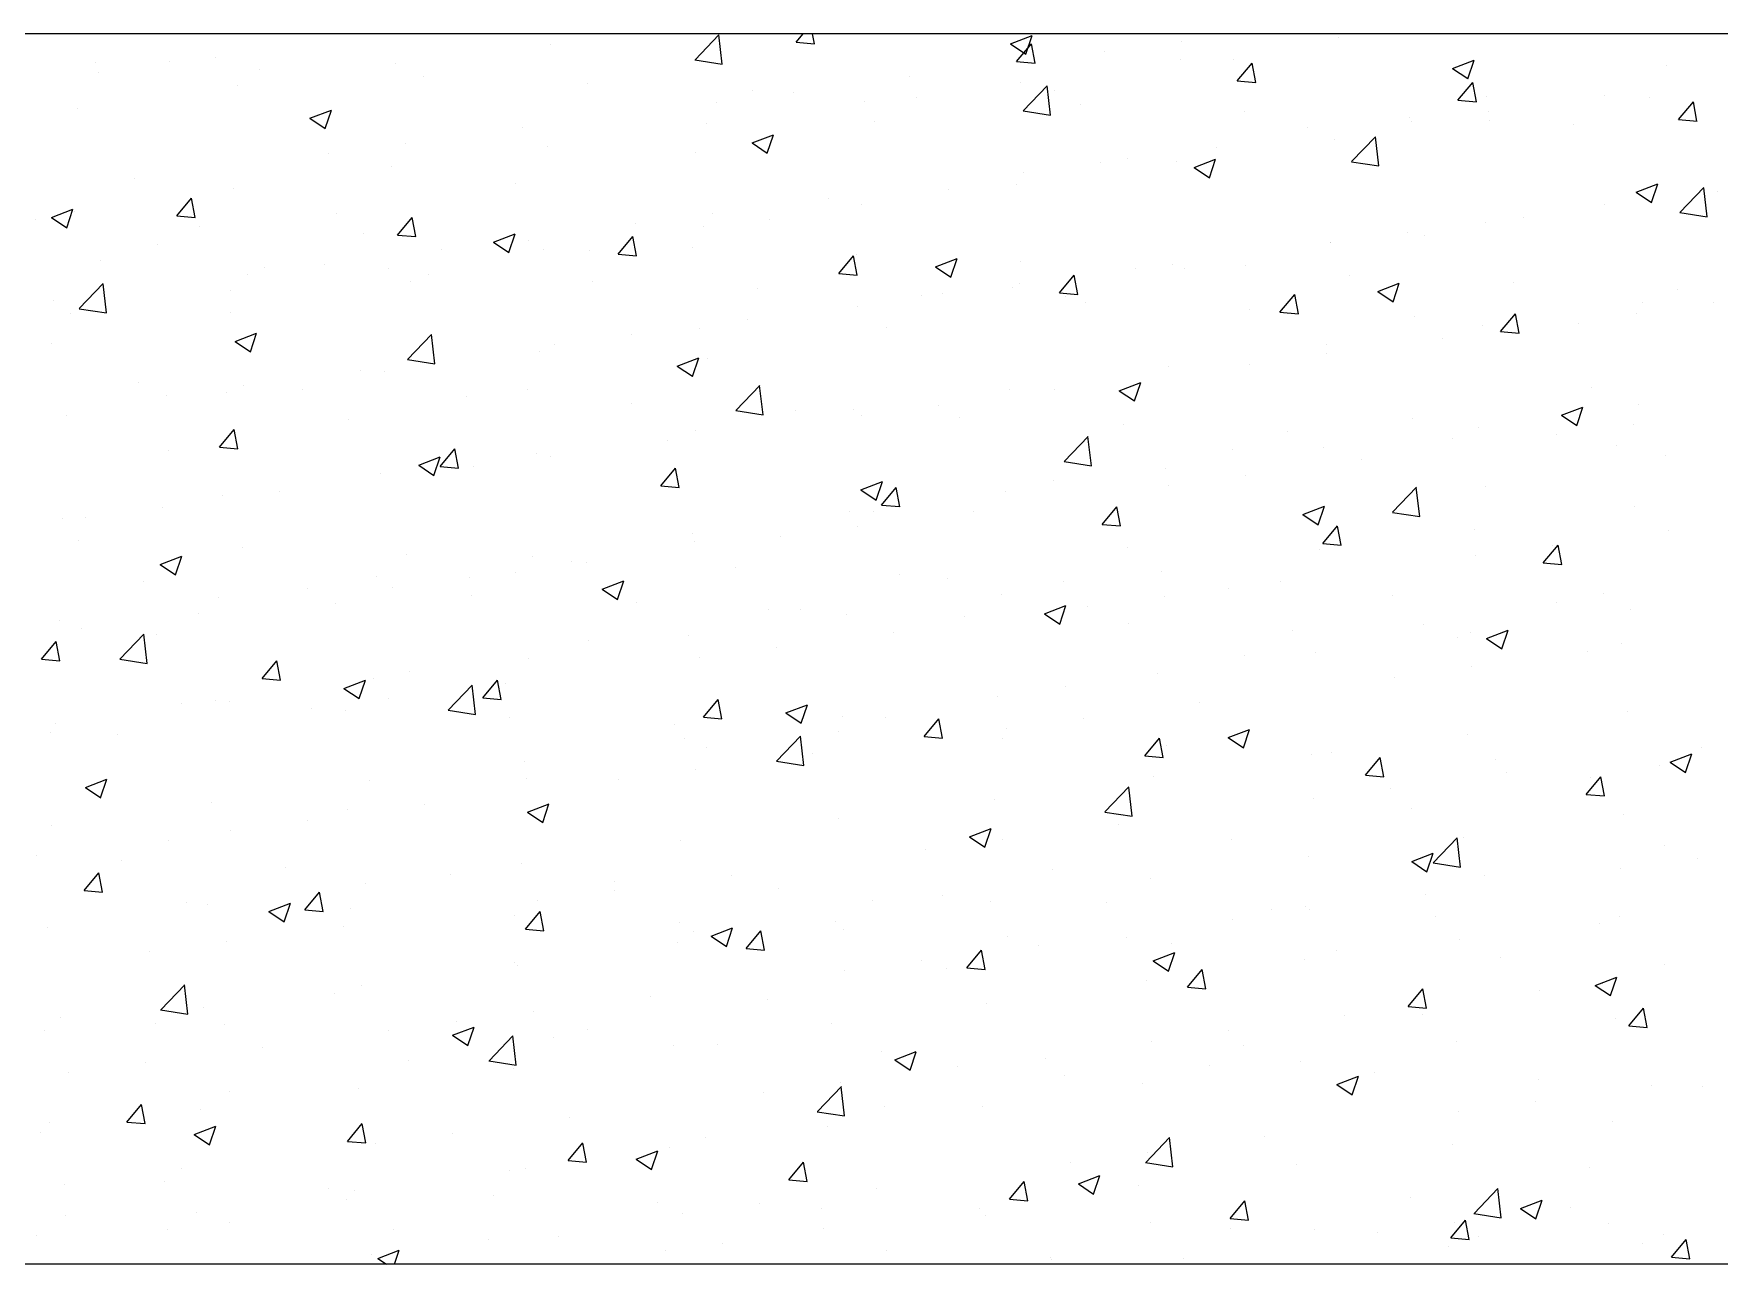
# Model space of a CAD drawing. Header units: millimetres. Extents: x 331487 to 517269, y 198509 to 399936.
# Drawn here: x 425634 to 426182, y 339696 to 340096 of the extents above; entities that cross this region are included whole.
import ezdxf

# ---------------------------------------------------------------- set-up
doc = ezdxf.new("R2010")
doc.units = ezdxf.units.MM
doc.header["$MEASUREMENT"] = 0
doc.layers.add('COLUMN', color=6, linetype='Continuous')

msp = doc.modelspace()

# ---------------------------------------------------------------- linework, layer by layer
at = {"layer": 'COLUMN'}
for p, q in [((448979.83, 340095.96), (420204.35, 340095.96)), ((448984.26, 339695.96), (420604.35, 339695.96))]:
    msp.add_line(p, q, dxfattribs=at)
at = {"layer": 'COLUMN', "color": 2, "linetype": 'Continuous'}
for p, q in [((425801.99, 340092.52), (425801.99, 340092.52)), ((425848.82, 340087.47), (425856.6, 340095.59)), ((425857.68, 340086.06), (425856.57, 340095.56)), ((425881.65, 340093.19), (425883.97, 340095.96)), ((425881.65, 340093.19), (425887.62, 340092.67)), ((425887.62, 340092.66), (425887.01, 340095.96)), ((425951.37, 340092.71), (425958.37, 340095.4)), ((425951.37, 340092.71), (425956.35, 340089.35)), ((425953.37, 340086.92), (425958.19, 340092.66)), ((425956.34, 340089.35), (425958.37, 340095.4)), ((425959.35, 340086.39), (425958.19, 340092.66)), ((426006.85, 340093.58), (426006.85, 340093.58)), ((426057.85, 340094.71), (426057.85, 340094.71)), ((425653.87, 340086.61), (425653.87, 340086.61)), ((425678.11, 340087.03), (425678.11, 340087.03)), ((425692.84, 340088.22), (425692.84, 340088.22)), ((425848.78, 340087.44), (425857.68, 340086.06)), ((425953.37, 340086.92), (425959.35, 340086.39)), ((425981.81, 340090.28), (425981.81, 340090.28)), ((426006.51, 340087.67), (426006.51, 340087.67)), ((426023.89, 340087.42), (426023.89, 340087.42)), ((426025.1, 340080.64), (426029.92, 340086.39)), ((426031.07, 340080.11), (426029.92, 340086.38)), ((426095.08, 340084.7), (426102.09, 340087.39)), ((426100.05, 340081.34), (426102.08, 340087.39)), ((425654.97, 340083.23), (425654.97, 340083.23)), ((425707.25, 340084.36), (425707.25, 340084.36)), ((425751.48, 340086.12), (425751.48, 340086.12)), ((425760.63, 340082.1), (425760.63, 340082.1)), ((425918.66, 340081.97), (425918.66, 340081.97)), ((426095.08, 340084.7), (426100.06, 340081.35)), ((426164.49, 340085.49), (426164.49, 340085.49)), ((425700.14, 340079.08), (425700.14, 340079.08)), ((425814.01, 340079.85), (425814.01, 340079.85)), ((425867.4, 340077.59), (425867.4, 340077.59)), ((425880.79, 340076.98), (425880.79, 340076.98)), ((425954.57, 340080.17), (425954.57, 340080.17)), ((425955.54, 340070.92), (425963.33, 340079.04)), ((425964.4, 340069.51), (425963.3, 340079.01)), ((425965.57, 340077.41), (425965.57, 340077.41)), ((426025.1, 340080.64), (426031.07, 340080.12)), ((426096.82, 340074.37), (426101.64, 340080.11)), ((426102.8, 340073.84), (426101.64, 340080.1)), ((426106.17, 340075.48), (426106.17, 340075.48)), ((426144.48, 340075.72), (426144.48, 340075.72)), ((425648.2, 340071.58), (425648.2, 340071.58)), ((425723.64, 340068.47), (425730.64, 340071.15)), ((425728.61, 340065.11), (425730.63, 340071.15)), ((425855.75, 340073.69), (425855.75, 340073.69)), ((425904.06, 340073.77), (425904.06, 340073.77)), ((425920.78, 340075.34), (425920.78, 340075.34)), ((425955.51, 340070.89), (425964.4, 340069.51)), ((425974.16, 340073.08), (425974.16, 340073.08)), ((426027.54, 340070.83), (426027.54, 340070.83)), ((426096.82, 340074.37), (426102.8, 340073.84)), ((426106.6, 340070.73), (426106.6, 340070.73)), ((426159.08, 340075.32), (426159.08, 340075.32)), ((426168.55, 340068.09), (426173.37, 340073.84)), ((426174.52, 340067.56), (426173.37, 340073.83)), ((425723.64, 340068.47), (425728.61, 340065.11)), ((425792.6, 340065.37), (425792.6, 340065.37)), ((425852.71, 340066.73), (425852.71, 340066.73)), ((425907.25, 340067.4), (425907.25, 340067.4)), ((426047.85, 340065.47), (426047.85, 340065.47)), ((426080.93, 340068.57), (426080.93, 340068.57)), ((426081.57, 340067.44), (426081.57, 340067.44)), ((426107.14, 340067.82), (426107.14, 340067.82)), ((426134.31, 340066.32), (426134.31, 340066.32)), ((426168.55, 340068.09), (426174.53, 340067.57)), ((425754.72, 340060.39), (425754.72, 340060.39)), ((425800.77, 340059.23), (425800.77, 340059.23)), ((425867.35, 340060.46), (425874.35, 340063.14)), ((425867.35, 340060.46), (425872.32, 340057.1)), ((425872.32, 340057.1), (425874.35, 340063.14)), ((426018.41, 340059.12), (426018.41, 340059.12)), ((426056.63, 340061.42), (426056.63, 340061.42)), ((426062.26, 340054.37), (426070.05, 340062.49)), ((426071.13, 340052.96), (426070.02, 340062.46)), ((425729.69, 340057.09), (425729.69, 340057.09)), ((425848.94, 340057.39), (425848.94, 340057.39)), ((425980.54, 340054.14), (425980.54, 340054.14)), ((425989.53, 340055.46), (425989.53, 340055.46)), ((426005.29, 340054.38), (426005.29, 340054.38)), ((426011.06, 340052.45), (426018.06, 340055.14)), ((426016.03, 340049.09), (426018.06, 340055.13)), ((426062.23, 340054.34), (426071.13, 340052.96)), ((425666.53, 340048.78), (425666.53, 340048.78)), ((425750.26, 340052.83), (425750.26, 340052.83)), ((425955.51, 340050.84), (425955.51, 340050.84)), ((426011.06, 340052.45), (426016.04, 340049.09)), ((425680.34, 340036.8), (425685.16, 340042.54)), ((425686.32, 340036.27), (425685.16, 340042.54)), ((425698.92, 340045.79), (425698.92, 340045.79)), ((425790.62, 340047.38), (425790.62, 340047.38)), ((425892.35, 340042.53), (425892.35, 340042.53)), ((425931.22, 340045.44), (425931.22, 340045.44)), ((425953.35, 340046.88), (425953.35, 340046.88)), ((426154.77, 340044.44), (426161.78, 340047.13)), ((426154.77, 340044.44), (426159.75, 340041.08)), ((426159.75, 340041.08), (426161.77, 340047.13)), ((426168.99, 340037.82), (426176.78, 340045.94)), ((426177.85, 340036.41), (426176.75, 340045.9)), ((426181.32, 340044.59), (426181.32, 340044.59)), ((425639.61, 340036.21), (425646.62, 340038.9)), ((425644.58, 340032.86), (425646.61, 340038.9)), ((425646.98, 340038.29), (425646.98, 340038.29)), ((425732.3, 340037.37), (425732.3, 340037.37)), ((425854.48, 340037.54), (425854.48, 340037.54)), ((425902.84, 340040.48), (425902.84, 340040.48)), ((426144.36, 340040.48), (426144.36, 340040.48)), ((426157.87, 340042.03), (426157.87, 340042.03)), ((426168.96, 340037.79), (426177.85, 340036.41)), ((425634.39, 340035.52), (425634.39, 340035.52)), ((425639.61, 340036.21), (425644.59, 340032.86)), ((425680.34, 340036.8), (425686.32, 340036.27)), ((425687.78, 340033.26), (425687.78, 340033.26)), ((425752.07, 340030.52), (425756.89, 340036.27)), ((425758.04, 340029.99), (425756.89, 340036.26)), ((425829.44, 340034.25), (425829.44, 340034.25)), ((425851.5, 340033.44), (425851.5, 340033.44)), ((425872.9, 340035.43), (425872.9, 340035.43)), ((426105.93, 340034.53), (426105.93, 340034.53)), ((426118.17, 340036.28), (426118.17, 340036.28)), ((425673.98, 340027.36), (425673.98, 340027.36)), ((425741.16, 340031), (425741.16, 340031)), ((425752.07, 340030.52), (425758.05, 340030)), ((425783.33, 340028.2), (425790.33, 340030.89)), ((425783.33, 340028.2), (425788.3, 340024.85)), ((425788.3, 340024.85), (425790.32, 340030.89)), ((425794.54, 340028.75), (425794.54, 340028.75)), ((425823.79, 340024.25), (425828.62, 340029.99)), ((425829.77, 340023.72), (425828.61, 340029.99)), ((425847.92, 340026.49), (425847.92, 340026.49)), ((426055.26, 340028), (426055.26, 340028)), ((426055.42, 340028.13), (426055.42, 340028.13)), ((426080.3, 340031.29), (426080.3, 340031.29)), ((426086.04, 340030.47), (426086.04, 340030.47)), ((425655.48, 340022.08), (425655.48, 340022.08)), ((425728.42, 340020.95), (425728.42, 340020.95)), ((425766.29, 340025.93), (425766.29, 340025.93)), ((425799.56, 340025.94), (425799.56, 340025.94)), ((425814.58, 340025.42), (425814.58, 340025.42)), ((425823.79, 340024.25), (425829.77, 340023.72)), ((425895.52, 340017.97), (425900.34, 340023.72)), ((425901.5, 340017.44), (425900.34, 340023.71)), ((425901.31, 340024.24), (425901.31, 340024.24)), ((425927.04, 340020.19), (425934.04, 340022.88)), ((425932.01, 340016.84), (425934.04, 340022.88)), ((425954.69, 340021.98), (425954.69, 340021.98)), ((426004.07, 340021.09), (426004.07, 340021.09)), ((425703.38, 340017.65), (425703.38, 340017.65)), ((425708.86, 340019.83), (425708.86, 340019.83)), ((425749.05, 340019.54), (425749.05, 340019.54)), ((425756.26, 340015.41), (425756.26, 340015.41)), ((425762.24, 340017.57), (425762.24, 340017.57)), ((425815.63, 340015.32), (425815.63, 340015.32)), ((425895.52, 340017.97), (425901.5, 340017.45)), ((425927.04, 340020.19), (425932.01, 340016.84)), ((425967.25, 340011.7), (425972.07, 340017.44)), ((425973.22, 340011.17), (425972.07, 340017.44)), ((425992.11, 340019.68), (425992.11, 340019.68)), ((426008.07, 340019.73), (426008.07, 340019.73)), ((426027.73, 340020.46), (426027.73, 340020.46)), ((426061.45, 340017.47), (426061.45, 340017.47)), ((426114.83, 340015.22), (426114.83, 340015.22)), ((425648.63, 340006.61), (425656.41, 340014.73)), ((425657.49, 340005.2), (425656.38, 340014.7)), ((425697.7, 340012.5), (425697.7, 340012.5)), ((425869.01, 340013.06), (425869.01, 340013.06)), ((425922.39, 340010.81), (425922.39, 340010.81)), ((425929.2, 340011.4), (425929.2, 340011.4)), ((425952.13, 340013.59), (425952.13, 340013.59)), ((425954.23, 340014.7), (425954.23, 340014.7)), ((425967.25, 340011.7), (425973.22, 340011.17)), ((425969.41, 340010.45), (425969.41, 340010.45)), ((426038.97, 340005.42), (426043.79, 340011.17)), ((426044.95, 340004.89), (426043.79, 340011.16)), ((426070.75, 340012.19), (426077.75, 340014.87)), ((426070.75, 340012.19), (426075.73, 340008.83)), ((426075.72, 340008.83), (426077.75, 340014.87)), ((426168.22, 340012.96), (426168.22, 340012.96)), ((425640.23, 340009.34), (425640.23, 340009.34)), ((425645.76, 340005), (425645.76, 340005)), ((425648.59, 340006.58), (425657.49, 340005.2)), ((425697.94, 340005.4), (425697.94, 340005.4)), ((425901.62, 340007.19), (425901.62, 340007.19)), ((425975.77, 340008.55), (425975.77, 340008.55)), ((426029.16, 340006.29), (426029.16, 340006.29)), ((426038.97, 340005.42), (426044.95, 340004.9)), ((426110.7, 339999.15), (426115.52, 340004.89)), ((426116.67, 339998.62), (426115.52, 340004.89)), ((426155.02, 340005.15), (426155.02, 340005.15)), ((426156.65, 340008.74), (426156.65, 340008.74)), ((426180.05, 340008.45), (426180.05, 340008.45)), ((425850.28, 340000.15), (425850.28, 340000.15)), ((425866.04, 340003.09), (425866.04, 340003.09)), ((425911.09, 340000.44), (425911.09, 340000.44)), ((426082.54, 340004.04), (426082.54, 340004.04)), ((426104.71, 340001.24), (426104.71, 340001.24)), ((426110.7, 339999.15), (426116.68, 339998.62)), ((426135.92, 340001.78), (426135.92, 340001.78)), ((425639.62, 339995.39), (425639.62, 339995.39)), ((425699.3, 339995.95), (425706.31, 339998.64)), ((425699.3, 339995.95), (425704.28, 339992.59)), ((425704.28, 339992.59), (425706.3, 339998.64)), ((425755.35, 339990.06), (425763.14, 339998.18)), ((425764.21, 339988.65), (425763.11, 339998.15)), ((425803.14, 339994.8), (425803.14, 339994.8)), ((425828.17, 339998.1), (425828.17, 339998.1)), ((426054.2, 339994.84), (426054.2, 339994.84)), ((426091.86, 339996.84), (426091.86, 339996.84)), ((425755.32, 339990.03), (425764.21, 339988.65)), ((425798.34, 339992.65), (425798.34, 339992.65)), ((425843.02, 339987.94), (425850.02, 339990.63)), ((425843.02, 339987.94), (425847.99, 339984.59)), ((425847.99, 339984.58), (425850.02, 339990.63)), ((425852.77, 339990.43), (425852.77, 339990.43)), ((426002.86, 339987.8), (426002.86, 339987.8)), ((426028.96, 339988.56), (426028.96, 339988.56)), ((426053.99, 339991.85), (426053.99, 339991.85)), ((425667.88, 339982.43), (425667.88, 339982.43)), ((425739.98, 339986.49), (425739.98, 339986.49)), ((425747.83, 339986.25), (425747.83, 339986.25)), ((425986.73, 339979.93), (425993.73, 339982.62)), ((425991.7, 339976.58), (425993.73, 339982.62)), ((425677.08, 339978.21), (425677.08, 339978.21)), ((425696.49, 339979.21), (425696.49, 339979.21)), ((425702.11, 339981.5), (425702.11, 339981.5)), ((425721.26, 339980.17), (425721.26, 339980.17)), ((425774.65, 339977.92), (425774.65, 339977.92)), ((425794.45, 339980.42), (425794.45, 339980.42)), ((425862.07, 339973.51), (425869.86, 339981.63)), ((425870.94, 339972.1), (425869.83, 339981.6)), ((425950.92, 339980.3), (425950.92, 339980.3)), ((425965.8, 339980.24), (425965.8, 339980.24)), ((425986.73, 339979.93), (425991.7, 339976.58)), ((426140.23, 339980.81), (426140.23, 339980.81)), ((425644.55, 339971.71), (425644.55, 339971.71)), ((425828.03, 339975.66), (425828.03, 339975.66)), ((425862.04, 339973.48), (425870.94, 339972.1)), ((425881.41, 339973.41), (425881.41, 339973.41)), ((425900.41, 339973.9), (425900.41, 339973.9)), ((425902.89, 339971.96), (425902.89, 339971.96)), ((425927.93, 339975.26), (425927.93, 339975.26)), ((426130.44, 339971.92), (426137.44, 339974.61)), ((426130.44, 339971.92), (426135.42, 339968.57)), ((426135.41, 339968.57), (426137.44, 339974.61)), ((426155.43, 339975.45), (426155.43, 339975.45)), ((425694.22, 339961.58), (425699.04, 339967.32)), ((425700.19, 339961.05), (425699.04, 339967.32)), ((425736.13, 339970.41), (425736.13, 339970.41)), ((425849.06, 339966.86), (425849.06, 339966.86)), ((425934.79, 339971.15), (425934.79, 339971.15)), ((425988.18, 339968.9), (425988.18, 339968.9)), ((426041.56, 339966.64), (426041.56, 339966.64)), ((426081.92, 339970.8), (426081.92, 339970.8)), ((426103.5, 339967.96), (426103.5, 339967.96)), ((426153.74, 339969.01), (426153.74, 339969.01)), ((425677.81, 339960.4), (425677.81, 339960.4)), ((425694.22, 339961.58), (425700.19, 339961.06)), ((425765.94, 339955.3), (425770.76, 339961.05)), ((425771.92, 339954.77), (425770.76, 339961.04)), ((425839.74, 339963.65), (425839.74, 339963.65)), ((425968.8, 339956.96), (425976.59, 339965.08)), ((425977.66, 339955.55), (425976.56, 339965.04)), ((426023.6, 339960.79), (426023.6, 339960.79)), ((426052.99, 339961.55), (426052.99, 339961.55)), ((426094.94, 339964.38), (426094.94, 339964.38)), ((426128.71, 339965.71), (426128.71, 339965.71)), ((426148.32, 339962.13), (426148.32, 339962.13)), ((425758.99, 339955.69), (425766, 339958.38)), ((425758.99, 339955.69), (425763.97, 339952.33)), ((425763.97, 339952.33), (425765.99, 339958.37)), ((425765.94, 339955.3), (425771.92, 339954.78)), ((425776.83, 339955.36), (425776.83, 339955.36)), ((425797.13, 339959.36), (425797.13, 339959.36)), ((425801.86, 339958.66), (425801.86, 339958.66)), ((425968.77, 339956.93), (425977.66, 339955.55)), ((426065.56, 339957.4), (426065.56, 339957.4)), ((426164.2, 339958.86), (426164.2, 339958.86)), ((425746.62, 339952.96), (425746.62, 339952.96)), ((425837.67, 339949.03), (425842.49, 339954.77)), ((425843.64, 339948.5), (425842.49, 339954.77)), ((425902.71, 339947.68), (425909.71, 339950.37)), ((425907.68, 339944.32), (425909.71, 339950.37)), ((425965.28, 339950.78), (425965.28, 339950.78)), ((426001.64, 339954.51), (426001.64, 339954.51)), ((426027.68, 339952.41), (426027.68, 339952.41)), ((425695.27, 339945.92), (425695.27, 339945.92)), ((425713.68, 339947.05), (425713.68, 339947.05)), ((425837.67, 339949.03), (425843.65, 339948.5)), ((425902.71, 339947.68), (425907.68, 339944.32)), ((425909.4, 339942.75), (425914.22, 339948.5)), ((425915.37, 339942.22), (425914.21, 339948.49)), ((425949.7, 339947.01), (425949.7, 339947.01)), ((426002.65, 339949.12), (426002.65, 339949.12)), ((426075.52, 339940.41), (426083.31, 339948.52)), ((426084.38, 339939), (426083.28, 339948.49)), ((426105.88, 339948.85), (426105.88, 339948.85)), ((425643.33, 339938.42), (425643.33, 339938.42)), ((425650.77, 339938.77), (425650.77, 339938.77)), ((425675.8, 339942.06), (425675.8, 339942.06)), ((425899.19, 339940.61), (425899.19, 339940.61)), ((425906.96, 339940.77), (425906.96, 339940.77)), ((425909.4, 339942.75), (425915.37, 339942.23)), ((425939.49, 339940.8), (425939.49, 339940.8)), ((425981.12, 339936.48), (425985.94, 339942.22)), ((425987.1, 339935.95), (425985.94, 339942.22)), ((426046.42, 339939.67), (426053.42, 339942.36)), ((426046.42, 339939.67), (426051.4, 339936.32)), ((426047.56, 339938.84), (426047.56, 339938.84)), ((426051.39, 339936.31), (426053.42, 339942.36)), ((426075.49, 339940.37), (426084.38, 339938.99)), ((426154.22, 339942.16), (426154.22, 339942.16)), ((425847.85, 339933.57), (425847.85, 339933.57)), ((425901.62, 339935.81), (425901.62, 339935.81)), ((425981.12, 339936.48), (425987.1, 339935.95)), ((426052.85, 339930.2), (426057.67, 339935.95)), ((426058.82, 339929.67), (426057.67, 339935.94)), ((426102.28, 339934.67), (426102.28, 339934.67)), ((426165.31, 339934.55), (426165.31, 339934.55)), ((425648.41, 339931.33), (425648.41, 339931.33)), ((425701.79, 339929.07), (425701.79, 339929.07)), ((425848.64, 339930.76), (425848.64, 339930.76)), ((425876.59, 339932.52), (425876.59, 339932.52)), ((425989.24, 339928.83), (425989.24, 339928.83)), ((426051.77, 339928.26), (426051.77, 339928.26)), ((426052.85, 339930.2), (426058.82, 339929.68)), ((426124.57, 339923.93), (426129.39, 339929.67)), ((426127.44, 339929.57), (426127.44, 339929.57)), ((426130.55, 339923.4), (426129.39, 339929.67)), ((425674.97, 339923.44), (425681.97, 339926.12)), ((425674.97, 339923.44), (425679.95, 339920.08)), ((425679.94, 339920.08), (425681.97, 339926.12)), ((425755.17, 339926.82), (425755.17, 339926.82)), ((425795.91, 339926.07), (425795.91, 339926.07)), ((425808.55, 339924.56), (425808.55, 339924.56)), ((425813.43, 339924.2), (425813.43, 339924.2)), ((425861.94, 339922.31), (425861.94, 339922.31)), ((426102.4, 339926.27), (426102.4, 339926.27)), ((426124.57, 339923.93), (426130.55, 339923.4)), ((425669.49, 339917.9), (425669.49, 339917.9)), ((425745.4, 339919.67), (425745.4, 339919.67)), ((425775.56, 339919.22), (425775.56, 339919.22)), ((425790.32, 339920.75), (425790.32, 339920.75)), ((425818.69, 339915.43), (425825.69, 339918.11)), ((425823.66, 339912.07), (425825.68, 339918.11)), ((425915.32, 339920.05), (425915.32, 339920.05)), ((425930.92, 339918.82), (425930.92, 339918.82)), ((425968.7, 339917.8), (425968.7, 339917.8)), ((426000.43, 339921.22), (426000.43, 339921.22)), ((426039.25, 339917.96), (426039.25, 339917.96)), ((425694.06, 339912.63), (425694.06, 339912.63)), ((425722.88, 339915.64), (425722.88, 339915.64)), ((425750.52, 339915.92), (425750.52, 339915.92)), ((425776.26, 339913.39), (425776.26, 339913.39)), ((425818.69, 339915.43), (425823.66, 339912.07)), ((425829.64, 339911.13), (425829.64, 339911.13)), ((425948.49, 339913.73), (425948.49, 339913.73)), ((426001.38, 339912.97), (426001.38, 339912.97)), ((426022.08, 339915.54), (426022.08, 339915.54)), ((426075.47, 339913.29), (426075.47, 339913.29)), ((426128.85, 339911.03), (426128.85, 339911.03)), ((426144.07, 339913.85), (426144.07, 339913.85)), ((425687.37, 339907.61), (425687.37, 339907.61)), ((425732, 339910.74), (425732, 339910.74)), ((425872.6, 339908.81), (425872.6, 339908.81)), ((425883.02, 339908.87), (425883.02, 339908.87)), ((425897.98, 339907.32), (425897.98, 339907.32)), ((425936.4, 339906.62), (425936.4, 339906.62)), ((425962.4, 339907.42), (425969.4, 339910.11)), ((425962.4, 339907.42), (425967.37, 339904.06)), ((425967.37, 339904.06), (425969.4, 339910.1)), ((425976.34, 339909.67), (425976.34, 339909.67)), ((426153, 339908.87), (426153, 339908.87)), ((425642.12, 339905.13), (425642.12, 339905.13)), ((425649.5, 339902.62), (425649.5, 339902.62)), ((425661.88, 339892.65), (425669.67, 339900.77)), ((425670.75, 339891.24), (425669.64, 339900.74)), ((425673.69, 339900.73), (425673.69, 339900.73)), ((425846.63, 339900.28), (425846.63, 339900.28)), ((425913.19, 339901.36), (425913.19, 339901.36)), ((425989.79, 339904.36), (425989.79, 339904.36)), ((426043.17, 339902.11), (426043.17, 339902.11)), ((426085.75, 339903.84), (426085.75, 339903.84)), ((426101.06, 339901.38), (426101.06, 339901.38)), ((426106.11, 339899.41), (426113.11, 339902.1)), ((426111.08, 339896.05), (426113.11, 339902.1)), ((425636.37, 339892.63), (425641.19, 339898.38)), ((425642.34, 339892.11), (425641.19, 339898.37)), ((425814.28, 339898.79), (425814.28, 339898.79)), ((425875.31, 339896.37), (425875.31, 339896.37)), ((426050.55, 339894.97), (426050.55, 339894.97)), ((426096.55, 339899.85), (426096.55, 339899.85)), ((426106.11, 339899.41), (426111.09, 339896.05)), ((426139, 339895.11), (426139, 339895.11)), ((426149.93, 339897.6), (426149.93, 339897.6)), ((425636.37, 339892.63), (425642.34, 339892.11)), ((425661.85, 339892.62), (425670.75, 339891.24)), ((425708.09, 339886.36), (425712.91, 339892.1)), ((425714.07, 339885.83), (425712.91, 339892.1)), ((425794.69, 339892.78), (425794.69, 339892.78)), ((425850.28, 339893.08), (425850.28, 339893.08)), ((426027.43, 339893.83), (426027.43, 339893.83)), ((426101.13, 339890.13), (426101.13, 339890.13)), ((425708.09, 339886.36), (425714.07, 339885.84)), ((425734.66, 339883.17), (425741.67, 339885.86)), ((425739.63, 339879.82), (425741.66, 339885.86)), ((425744.18, 339886.38), (425744.18, 339886.38)), ((425755.97, 339888.78), (425755.97, 339888.78)), ((425768.61, 339876.1), (425776.4, 339884.22)), ((425777.47, 339874.69), (425776.36, 339884.18)), ((425779.82, 339880.08), (425784.64, 339885.83)), ((425785.79, 339879.56), (425784.64, 339885.82)), ((425787.12, 339884.76), (425787.12, 339884.76)), ((425969.11, 339883.82), (425969.11, 339883.82)), ((425999.21, 339887.93), (425999.21, 339887.93)), ((426076.1, 339886.83), (426076.1, 339886.83)), ((425681.9, 339878.24), (425681.9, 339878.24)), ((425692.84, 339879.34), (425692.84, 339879.34)), ((425697.65, 339878.77), (425697.65, 339878.77)), ((425734.66, 339883.17), (425739.64, 339879.82)), ((425749.25, 339879.78), (425749.25, 339879.78)), ((425779.82, 339880.08), (425785.8, 339879.56)), ((425851.54, 339873.81), (425856.37, 339879.55)), ((425857.52, 339873.28), (425856.36, 339879.55)), ((425947.27, 339880.44), (425947.27, 339880.44)), ((426012.94, 339878.51), (426012.94, 339878.51)), ((425724.22, 339876.48), (425724.22, 339876.48)), ((425735.28, 339875.99), (425735.28, 339875.99)), ((425768.58, 339876.07), (425777.47, 339874.69)), ((425788.66, 339873.73), (425788.66, 339873.73)), ((425851.54, 339873.81), (425857.52, 339873.29)), ((425878.38, 339875.16), (425885.38, 339877.85)), ((425878.38, 339875.16), (425883.35, 339871.81)), ((425883.35, 339871.81), (425885.37, 339877.85)), ((425896.76, 339874.03), (425896.76, 339874.03)), ((425910.79, 339873.81), (425910.79, 339873.81)), ((425923.27, 339867.53), (425928.09, 339873.28)), ((425929.25, 339867), (425928.09, 339873.27)), ((425975.07, 339873.53), (425975.07, 339873.53)), ((426151.79, 339875.58), (426151.79, 339875.58)), ((425639.33, 339868.76), (425639.33, 339868.76)), ((425640.9, 339871.84), (425640.9, 339871.84)), ((425661.06, 339868.17), (425661.06, 339868.17)), ((425842.04, 339871.48), (425842.04, 339871.48)), ((425875.33, 339859.55), (425883.12, 339867.66)), ((425884.19, 339858.14), (425883.09, 339867.63)), ((425895.42, 339869.22), (425895.42, 339869.22)), ((425923.27, 339867.53), (425929.25, 339867.01)), ((425950.03, 339870.23), (425950.03, 339870.23)), ((426022.09, 339867.16), (426029.09, 339869.84)), ((426027.06, 339863.8), (426029.09, 339869.84)), ((426099.85, 339868.09), (426099.85, 339868.09)), ((425845.42, 339866.99), (425845.42, 339866.99)), ((425852.47, 339863.8), (425852.47, 339863.8)), ((425886.88, 339861.92), (425886.88, 339861.92)), ((425948.81, 339866.97), (425948.81, 339866.97)), ((425995, 339861.26), (425999.82, 339867)), ((426000.97, 339860.73), (425999.82, 339867)), ((426002.19, 339864.71), (426002.19, 339864.71)), ((426022.09, 339867.16), (426027.06, 339863.8)), ((426055.57, 339862.45), (426055.57, 339862.45)), ((426165.8, 339859.15), (426172.8, 339861.83)), ((426170.77, 339855.79), (426172.8, 339861.83)), ((426175.85, 339863.98), (426175.85, 339863.98)), ((425793.48, 339859.5), (425793.48, 339859.5)), ((425849.01, 339856.93), (425849.01, 339856.93)), ((425875.3, 339859.51), (425884.19, 339858.13)), ((425995, 339861.26), (426000.97, 339860.74)), ((426049.34, 339861.69), (426049.34, 339861.69)), ((426066.72, 339854.98), (426071.54, 339860.73)), ((426072.7, 339854.45), (426071.54, 339860.72)), ((426108.95, 339860.2), (426108.95, 339860.2)), ((426162.34, 339857.94), (426162.34, 339857.94)), ((426165.8, 339859.15), (426170.78, 339855.79)), ((425650.64, 339850.92), (425657.64, 339853.61)), ((425650.64, 339850.92), (425655.62, 339847.56)), ((425655.61, 339847.56), (425657.64, 339853.61)), ((425742.97, 339853.09), (425742.97, 339853.09)), ((425794.16, 339853.79), (425794.16, 339853.79)), ((425823.97, 339853.64), (425823.97, 339853.64)), ((425982.06, 339843), (425989.84, 339851.11)), ((425990.92, 339841.58), (425989.81, 339851.08)), ((425997.99, 339854.64), (425997.99, 339854.64)), ((426066.72, 339854.98), (426072.7, 339854.46)), ((426112.7, 339855.67), (426112.7, 339855.67)), ((426138.45, 339848.71), (426143.27, 339854.45)), ((426139.94, 339854.19), (426139.94, 339854.19)), ((426144.42, 339848.18), (426143.27, 339854.45)), ((425691.62, 339846.05), (425691.62, 339846.05)), ((425760.82, 339845.32), (425760.82, 339845.32)), ((425794.35, 339842.91), (425801.36, 339845.6)), ((425799.32, 339839.55), (425801.35, 339845.6)), ((425946.05, 339847.15), (425946.05, 339847.15)), ((426049.79, 339847.39), (426049.79, 339847.39)), ((426074.82, 339850.68), (426074.82, 339850.68)), ((426138.45, 339848.71), (426144.43, 339848.18)), ((425722.94, 339840.34), (425722.94, 339840.34)), ((425735.84, 339843.78), (425735.84, 339843.78)), ((425794.35, 339842.91), (425799.33, 339839.56)), ((425895.54, 339840.74), (425895.54, 339840.74)), ((425982.02, 339842.96), (425990.92, 339841.58)), ((426081.62, 339844.17), (426081.62, 339844.17)), ((426150.57, 339842.3), (426150.57, 339842.3)), ((425639.68, 339838.55), (425639.68, 339838.55)), ((425697.91, 339837.04), (425697.91, 339837.04)), ((425938.07, 339834.9), (425945.07, 339837.59)), ((425938.07, 339834.9), (425943.04, 339831.55)), ((425943.04, 339831.55), (425945.07, 339837.59)), ((425986.63, 339839.07), (425986.63, 339839.07)), ((426088.78, 339826.44), (426096.57, 339834.56)), ((426097.64, 339825.03), (426096.54, 339834.53)), ((426098.63, 339834.8), (426098.63, 339834.8)), ((425677.52, 339833.77), (425677.52, 339833.77)), ((425844.2, 339833.7), (425844.2, 339833.7)), ((425923.73, 339830.79), (425923.73, 339830.79)), ((425948.76, 339834.09), (425948.76, 339834.09)), ((426023.3, 339834.16), (426023.3, 339834.16)), ((426081.78, 339826.89), (426088.78, 339829.58)), ((426086.75, 339823.54), (426088.78, 339829.58)), ((426163.9, 339832.23), (426163.9, 339832.23)), ((425634.75, 339828.73), (425634.75, 339828.73)), ((425662.42, 339827.14), (425662.42, 339827.14)), ((425715.8, 339824.89), (425715.8, 339824.89)), ((425792.26, 339826.21), (425792.26, 339826.21)), ((425964.98, 339824.15), (425964.98, 339824.15)), ((426048.12, 339828.4), (426048.12, 339828.4)), ((426081.78, 339826.89), (426086.75, 339823.54)), ((426088.75, 339826.41), (426097.64, 339825.03)), ((426149.54, 339824.54), (426149.54, 339824.54)), ((426174.58, 339827.84), (426174.58, 339827.84)), ((425650.24, 339817.41), (425655.06, 339823.16)), ((425656.22, 339816.89), (425655.06, 339823.15)), ((425741.75, 339819.8), (425741.75, 339819.8)), ((425769.19, 339822.63), (425769.19, 339822.63)), ((425822.57, 339820.38), (425822.57, 339820.38)), ((425860.57, 339822.48), (425860.57, 339822.48)), ((425875.95, 339818.12), (425875.95, 339818.12)), ((425996.78, 339821.35), (425996.78, 339821.35)), ((426105.58, 339822.22), (426105.58, 339822.22)), ((425650.24, 339817.41), (425656.22, 339816.89)), ((425683.51, 339813.71), (425683.51, 339813.71)), ((425690.41, 339812.76), (425690.41, 339812.76)), ((425710.33, 339810.66), (425717.33, 339813.35)), ((425715.3, 339807.3), (425717.33, 339813.34)), ((425721.97, 339811.14), (425726.79, 339816.88)), ((425727.94, 339810.61), (425726.79, 339816.88)), ((425797.67, 339814.2), (425797.67, 339814.2)), ((425822.7, 339817.49), (425822.7, 339817.49)), ((425906.66, 339814.14), (425906.66, 339814.14)), ((425929.33, 339815.87), (425929.33, 339815.87)), ((425944.84, 339813.86), (425944.84, 339813.86)), ((425982.72, 339813.61), (425982.72, 339813.61)), ((426086.39, 339816.23), (426086.39, 339816.23)), ((425710.33, 339810.66), (425715.31, 339807.3)), ((425721.97, 339811.14), (425727.95, 339810.62)), ((425736.89, 339811.46), (425736.89, 339811.46)), ((425790.27, 339809.2), (425790.27, 339809.2)), ((425793.69, 339804.86), (425798.51, 339810.61)), ((425799.67, 339804.34), (425798.51, 339810.6)), ((425843.65, 339806.94), (425843.65, 339806.94)), ((425894.33, 339807.46), (425894.33, 339807.46)), ((426023.48, 339807.95), (426023.48, 339807.95)), ((426036.1, 339811.35), (426036.1, 339811.35)), ((426047.26, 339812.21), (426047.26, 339812.21)), ((426048.52, 339811.24), (426048.52, 339811.24)), ((426089.48, 339809.1), (426089.48, 339809.1)), ((426149.35, 339809.01), (426149.35, 339809.01)), ((425638.47, 339805.27), (425638.47, 339805.27)), ((425734.51, 339805.88), (425734.51, 339805.88)), ((425793.69, 339804.86), (425799.67, 339804.34)), ((425848.35, 339804.13), (425848.35, 339804.13)), ((425854.04, 339802.65), (425861.05, 339805.34)), ((425854.04, 339802.65), (425859.02, 339799.29)), ((425859.02, 339799.29), (425861.04, 339805.34)), ((425865.42, 339798.59), (425870.24, 339804.33)), ((425871.39, 339798.06), (425870.24, 339804.33)), ((425897.04, 339804.69), (425897.04, 339804.69)), ((425950.42, 339802.43), (425950.42, 339802.43)), ((425988.94, 339802.2), (425988.94, 339802.2)), ((426097.42, 339801.51), (426097.42, 339801.51)), ((426142.86, 339806.84), (426142.86, 339806.84)), ((425671.6, 339797.6), (425671.6, 339797.6)), ((425696.64, 339800.89), (425696.64, 339800.89)), ((425842.98, 339800.41), (425842.98, 339800.41)), ((425865.42, 339798.59), (425871.4, 339798.07)), ((425937.15, 339792.31), (425941.97, 339798.06)), ((425943.12, 339791.79), (425941.96, 339798.05)), ((425960.33, 339799.63), (425960.33, 339799.63)), ((425997.76, 339794.64), (426004.76, 339797.33)), ((426002.73, 339791.28), (426004.76, 339797.33)), ((426003.8, 339800.18), (426003.8, 339800.18)), ((426057.18, 339797.92), (426057.18, 339797.92)), ((425790.03, 339794.12), (425790.03, 339794.12)), ((425791.05, 339792.92), (425791.05, 339792.92)), ((425897.42, 339791.35), (425897.42, 339791.35)), ((425922.45, 339794.65), (425922.45, 339794.65)), ((425930.63, 339792.19), (425930.63, 339792.19)), ((425937.15, 339792.31), (425943.12, 339791.79)), ((425997.76, 339794.64), (426002.73, 339791.29)), ((426008.87, 339786.04), (426013.69, 339791.78)), ((426014.85, 339785.51), (426013.69, 339791.78)), ((426046.91, 339795.11), (426046.91, 339795.11)), ((426110.56, 339795.67), (426110.56, 339795.67)), ((426163.95, 339793.41), (426163.95, 339793.41)), ((425675.14, 339778.69), (425682.93, 339786.8)), ((425684, 339777.28), (425682.9, 339786.77)), ((425740.54, 339786.51), (425740.54, 339786.51)), ((425995.56, 339788.07), (425995.56, 339788.07)), ((426008.87, 339786.04), (426014.85, 339785.52)), ((426080.6, 339779.76), (426085.42, 339785.51)), ((426086.57, 339779.23), (426085.42, 339785.5)), ((426123.24, 339785.1), (426123.24, 339785.1)), ((426141.47, 339786.63), (426148.47, 339789.32)), ((426141.47, 339786.63), (426146.44, 339783.28)), ((426143.77, 339787.22), (426143.77, 339787.22)), ((426146.44, 339783.28), (426148.47, 339789.32)), ((426148.27, 339788.4), (426148.27, 339788.4)), ((425731.71, 339784.11), (425731.71, 339784.11)), ((425834.27, 339783.04), (425834.27, 339783.04)), ((425872.31, 339782.18), (425872.31, 339782.18)), ((425943.62, 339780.57), (425943.62, 339780.57)), ((426080.6, 339779.76), (426086.58, 339779.24)), ((425642.53, 339776.31), (425642.53, 339776.31)), ((425673.39, 339774.1), (425673.39, 339774.1)), ((425675.11, 339778.65), (425684, 339777.27)), ((425689.19, 339779.47), (425689.19, 339779.47)), ((425695.91, 339774.06), (425695.91, 339774.06)), ((425771.36, 339774.75), (425771.36, 339774.75)), ((425796.39, 339778.05), (425796.39, 339778.05)), ((425893.11, 339774.17), (425893.11, 339774.17)), ((426060.08, 339776.79), (426060.08, 339776.79)), ((426085.45, 339777.21), (426085.45, 339777.21)), ((426148.14, 339775.72), (426148.14, 339775.72)), ((426152.32, 339773.49), (426157.14, 339779.23)), ((426158.3, 339772.96), (426157.14, 339779.23)), ((425637.25, 339771.98), (425637.25, 339771.98)), ((425749.29, 339771.8), (425749.29, 339771.8)), ((425770.02, 339770.4), (425777.02, 339773.08)), ((425770.02, 339770.4), (425775, 339767.04)), ((425774.99, 339767.04), (425777.02, 339773.08)), ((425781.87, 339762.14), (425789.65, 339770.25)), ((425790.73, 339760.72), (425789.62, 339770.22)), ((425802.67, 339769.55), (425802.67, 339769.55)), ((425813.99, 339772.17), (425813.99, 339772.17)), ((426022.21, 339771.8), (426022.21, 339771.8)), ((426152.32, 339773.49), (426158.3, 339772.97)), ((425708.2, 339766.44), (425708.2, 339766.44)), ((425841.77, 339767.12), (425841.77, 339767.12)), ((425856.06, 339767.29), (425856.06, 339767.29)), ((425909.44, 339765.03), (425909.44, 339765.03)), ((425913.74, 339762.39), (425920.74, 339765.08)), ((425918.71, 339759.03), (425920.73, 339765.07)), ((425997.18, 339768.51), (425997.18, 339768.51)), ((426027.14, 339767.2), (426027.14, 339767.2)), ((426096.2, 339768.22), (426096.2, 339768.22)), ((425645.3, 339758.16), (425645.3, 339758.16)), ((425670.33, 339761.45), (425670.33, 339761.45)), ((425755.67, 339762.15), (425755.67, 339762.15)), ((425781.83, 339762.1), (425790.73, 339760.72)), ((425789.83, 339759.63), (425789.83, 339759.63)), ((425913.74, 339762.39), (425918.71, 339759.03)), ((425934.02, 339760.19), (425934.02, 339760.19)), ((425962.82, 339762.78), (425962.82, 339762.78)), ((426016.2, 339760.52), (426016.2, 339760.52)), ((426045.69, 339761.82), (426045.69, 339761.82)), ((426069.58, 339758.27), (426069.58, 339758.27)), ((425697.35, 339752.14), (425697.35, 339752.14)), ((425739.32, 339753.23), (425739.32, 339753.23)), ((425888.59, 339745.58), (425896.38, 339753.7)), ((425896.15, 339755.21), (425896.15, 339755.21)), ((425897.45, 339744.17), (425896.35, 339753.67)), ((425968.82, 339757.19), (425968.82, 339757.19)), ((425994.35, 339754.78), (425994.35, 339754.78)), ((426057.45, 339754.38), (426064.45, 339757.07)), ((426057.45, 339754.38), (426062.42, 339751.02)), ((426062.42, 339751.02), (426064.45, 339757.07)), ((426122.97, 339756.01), (426122.97, 339756.01)), ((426159.84, 339753.94), (426159.84, 339753.94)), ((426176.35, 339753.76), (426176.35, 339753.76)), ((425664.12, 339742.2), (425668.94, 339747.94)), ((425670.09, 339741.67), (425668.94, 339747.94)), ((425871.11, 339751.91), (425871.11, 339751.91)), ((425910.5, 339747.18), (425910.5, 339747.18)), ((425942.41, 339747.28), (425942.41, 339747.28)), ((426121.96, 339748.96), (426121.96, 339748.96)), ((425639.03, 339742.13), (425639.03, 339742.13)), ((425664.12, 339742.2), (425670.09, 339741.67)), ((425687.98, 339746.18), (425687.98, 339746.18)), ((425735.84, 339735.92), (425740.66, 339741.67)), ((425741.82, 339735.39), (425740.66, 339741.66)), ((425807.96, 339743.59), (425807.96, 339743.59)), ((425888.56, 339745.55), (425897.45, 339744.17)), ((426096.93, 339745.66), (426096.93, 339745.66)), ((426146.92, 339742.43), (426146.92, 339742.43)), ((425636.04, 339738.69), (425636.04, 339738.69)), ((425686, 339738.14), (425693, 339740.83)), ((425686, 339738.14), (425690.97, 339734.79)), ((425690.97, 339734.79), (425693, 339740.83)), ((425735.84, 339735.92), (425741.82, 339735.4)), ((425770.09, 339738.61), (425770.09, 339738.61)), ((425852.18, 339737.17), (425852.18, 339737.17)), ((425891.9, 339740.88), (425891.9, 339740.88)), ((425995.31, 339729.03), (426003.1, 339737.15)), ((426004.18, 339727.62), (426003.07, 339737.12)), ((426033.78, 339737.35), (426033.78, 339737.35)), ((425745.05, 339735.31), (425745.05, 339735.31)), ((425807.57, 339729.65), (425812.39, 339735.39)), ((425813.54, 339729.12), (425812.39, 339735.38)), ((425829.71, 339730.13), (425836.71, 339732.82)), ((425834.68, 339726.78), (425836.71, 339732.82)), ((425840.55, 339733.84), (425840.55, 339733.84)), ((425995.9, 339732.36), (425995.9, 339732.36)), ((426094.98, 339734.93), (426094.98, 339734.93)), ((425681.9, 339727), (425681.9, 339727)), ((425788.61, 339726.34), (425788.61, 339726.34)), ((425793.86, 339727.16), (425793.86, 339727.16)), ((425807.57, 339729.65), (425813.55, 339729.12)), ((425829.71, 339730.13), (425834.69, 339726.78)), ((425879.29, 339723.37), (425884.12, 339729.12)), ((425885.27, 339722.84), (425884.11, 339729.11)), ((425970.87, 339729.06), (425970.87, 339729.06)), ((425973.43, 339722.13), (425980.43, 339724.81)), ((425978.4, 339718.77), (425980.42, 339724.81)), ((425995.28, 339729), (426004.18, 339727.62)), ((426044.47, 339728.53), (426044.47, 339728.53)), ((426139.64, 339727.56), (426139.64, 339727.56)), ((425644.02, 339722.01), (425644.02, 339722.01)), ((425676.44, 339722.96), (425676.44, 339722.96)), ((425729.82, 339720.7), (425729.82, 339720.7)), ((425738.1, 339719.94), (425738.1, 339719.94)), ((425879.3, 339723.37), (425885.27, 339722.85)), ((425907.71, 339720.75), (425907.71, 339720.75)), ((425951.02, 339717.09), (425955.84, 339722.84)), ((425957, 339716.57), (425955.84, 339722.83)), ((425973.43, 339722.13), (425978.4, 339718.77)), ((425993.13, 339721.49), (425993.13, 339721.49)), ((426102.04, 339712.48), (426109.83, 339720.6)), ((426110.9, 339711.07), (426109.8, 339720.56)), ((425735.54, 339717.15), (425735.54, 339717.15)), ((425783.2, 339718.45), (425783.2, 339718.45)), ((425836.58, 339716.19), (425836.58, 339716.19)), ((425869.84, 339715.76), (425869.84, 339715.76)), ((425889.96, 339713.94), (425889.96, 339713.94)), ((425941.19, 339713.99), (425941.19, 339713.99)), ((425951.02, 339717.09), (425957, 339716.57)), ((426022.75, 339710.82), (426027.57, 339716.56)), ((426028.72, 339710.29), (426027.57, 339716.56)), ((426081.33, 339717.55), (426081.33, 339717.55)), ((426117.14, 339714.12), (426124.14, 339716.8)), ((426117.14, 339714.12), (426122.11, 339710.76)), ((426122.11, 339710.76), (426124.14, 339716.8)), ((426133.53, 339714.5), (426133.53, 339714.5)), ((425644.14, 339711.78), (425644.14, 339711.78)), ((425686.76, 339712.9), (425686.76, 339712.9)), ((425697.52, 339709.52), (425697.52, 339709.52)), ((425844.81, 339712.47), (425844.81, 339712.47)), ((425943.35, 339711.68), (425943.35, 339711.68)), ((425996.73, 339709.42), (425996.73, 339709.42)), ((426022.75, 339710.82), (426028.72, 339710.3)), ((426094.47, 339704.54), (426099.29, 339710.29)), ((426095.66, 339709.52), (426095.66, 339709.52)), ((426100.45, 339704.02), (426099.29, 339710.28)), ((426102.01, 339712.45), (426110.9, 339711.07)), ((426145.71, 339709.14), (426145.71, 339709.14)), ((425634.82, 339705.4), (425634.82, 339705.4)), ((425677.22, 339707.14), (425677.22, 339707.14)), ((425750.9, 339707.27), (425750.9, 339707.27)), ((425781.65, 339704.15), (425781.65, 339704.15)), ((425804.28, 339705.01), (425804.28, 339705.01)), ((425890.68, 339707.59), (425890.68, 339707.59)), ((426023.01, 339707.53), (426023.01, 339707.53)), ((426050.11, 339707.17), (426050.11, 339707.17)), ((426070.62, 339706.22), (426070.62, 339706.22)), ((426094.47, 339704.54), (426100.45, 339704.02)), ((426103.49, 339704.91), (426103.49, 339704.91)), ((426163.61, 339705.6), (426163.61, 339705.6)), ((426166.2, 339698.27), (426171.02, 339704.01)), ((426172.17, 339697.74), (426171.02, 339704.01)), ((425743.78, 339699.17), (425743.78, 339699.17)), ((425745.69, 339697.88), (425752.69, 339700.57)), ((425745.69, 339697.88), (425748.54, 339695.96)), ((425751.14, 339695.96), (425752.69, 339700.57)), ((425839.34, 339700.55), (425839.34, 339700.55)), ((425857.67, 339702.76), (425857.67, 339702.76)), ((425911.05, 339700.5), (425911.05, 339700.5)), ((425964.43, 339698.25), (425964.43, 339698.25)), ((425964.69, 339697.52), (425964.69, 339697.52)), ((426007.47, 339697.91), (426007.47, 339697.91)), ((426093.77, 339701.64), (426093.77, 339701.64)), ((426156.88, 339702.66), (426156.88, 339702.66)), ((426166.2, 339698.27), (426172.18, 339697.75)), ((426017.81, 339695.99), (426017.81, 339695.99))]:
    msp.add_line(p, q, dxfattribs=at)

doc.saveas('drawing.dxf')
